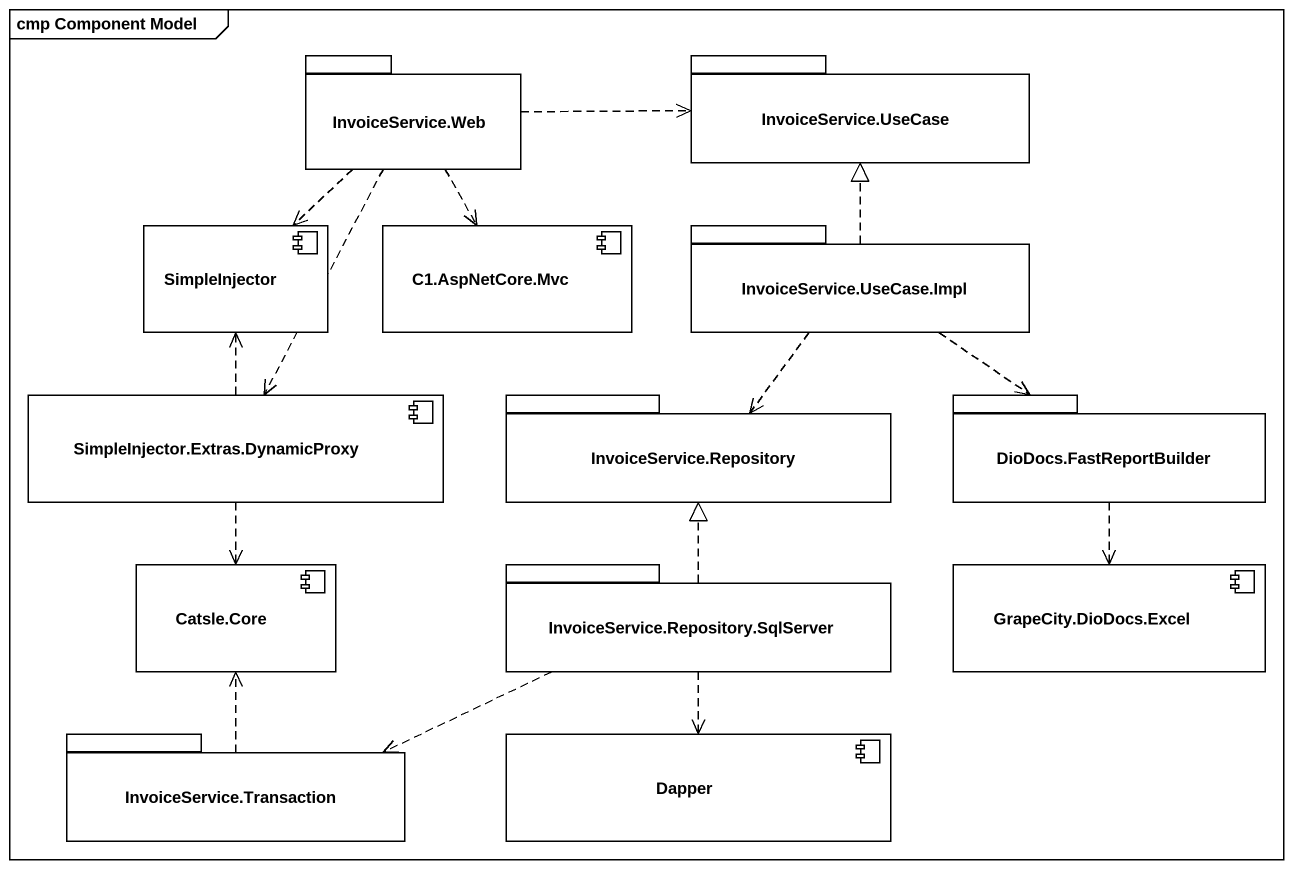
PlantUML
@startuml
mainframe cmp Component Model
package "InvoiceService.Web" as InvoiceService_Web {
}
package "InvoiceService.UseCase" as InvoiceService_UseCase {
}
component SimpleInjector
component "C1.AspNetCore.Mvc" as C1_AspNetCore_Mvc
package "InvoiceService.UseCase.Impl" as InvoiceService_UseCase_Impl {
}
component "SimpleInjector.Extras.DynamicProxy" as SimpleInjector_Extras
package "InvoiceService.Repository" as InvoiceService_Repository {
}
package "DioDocs.FastReportBuilder" as DioDocs_FastReportBuilder {
}
component "Catsle.Core" as Catsle_Core
package "InvoiceService.Repository.SqlServer" as InvoiceService_Repository_2 {
}
component "GrapeCity.DioDocs.Excel" as GrapeCity_DioDocs_Excel
package "InvoiceService.Transaction" as InvoiceService_Transaction {
}
component Dapper
InvoiceService_Web .right.> InvoiceService_UseCase
InvoiceService_Web ..> SimpleInjector
InvoiceService_Web ..> C1_AspNetCore_Mvc
InvoiceService_Web ..> SimpleInjector_Extras
InvoiceService_UseCase_Impl .up.|> InvoiceService_UseCase
InvoiceService_UseCase_Impl ..> InvoiceService_Repository
InvoiceService_UseCase_Impl ..> DioDocs_FastReportBuilder
SimpleInjector_Extras .up.> SimpleInjector
SimpleInjector_Extras ..> Catsle_Core
DioDocs_FastReportBuilder ..> GrapeCity_DioDocs_Excel
InvoiceService_Repository_2 .up.|> InvoiceService_Repository
InvoiceService_Repository_2 .left.> InvoiceService_Transaction
InvoiceService_Repository_2 ..> Dapper
InvoiceService_Transaction .up.> Catsle_Core
@enduml
